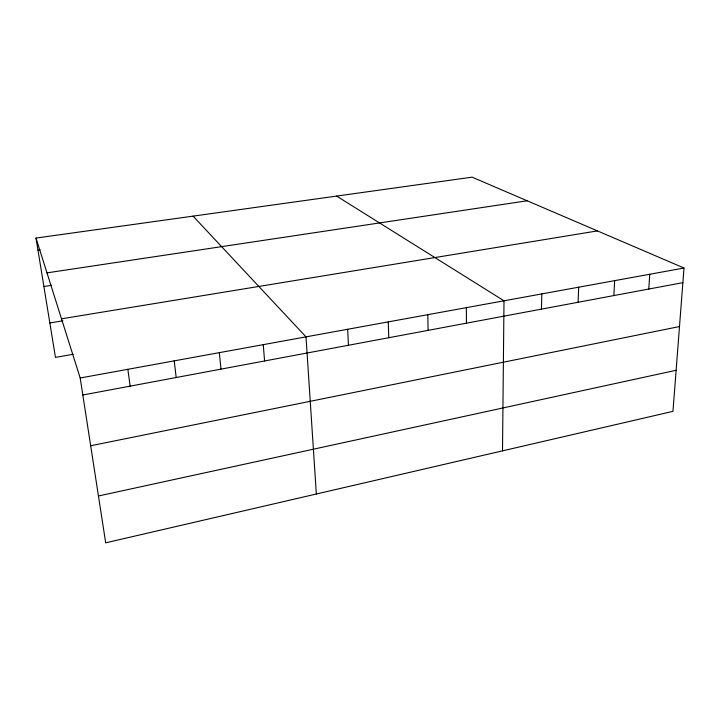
<?xml version="1.0" encoding="UTF-8"?>
<svg xmlns="http://www.w3.org/2000/svg" width="720" height="720" viewBox="0 0 720 720"><rect width="100%" height="100%" fill="white"/><g stroke="black" fill="none" stroke-linecap="round" stroke-linejoin="round"><path stroke-width="1.08" d="M502.506 450.864L504 300.798L336.618 196.083M541.44 309.132L541.809 293.913M578.106 302.274L578.673 287.199M613.872 295.569L614.646 280.647M648.792 289.035L649.737 274.257M684 268.02L672.957 411.354L105.696 542.835L80.19 377.991L36 238.068L472.095 177.165L684 268.02L80.19 377.991M98.451 495.981L676.116 370.278M90.675 445.761L679.491 326.547M82.818 395.001L682.875 282.654M73.17 354.294L55.458 357.39L36 238.068M49.842 322.956L62.856 320.814M61.497 318.816L597.429 230.904M43.902 286.506L51.606 285.318M46.989 272.862L527.175 200.781M37.971 250.146L40.131 249.84M193.086 216.126L306.009 336.861L316.341 494.01M127.854 369.315L130.14 386.136M174.222 360.864L176.175 377.523M219.33 352.647L220.977 369.135M263.25 344.655L264.591 360.972M347.661 329.274L348.453 345.267M388.242 321.885L388.782 337.716M427.806 314.676L428.103 330.354M466.38 307.656L466.443 323.172"/></g></svg>
